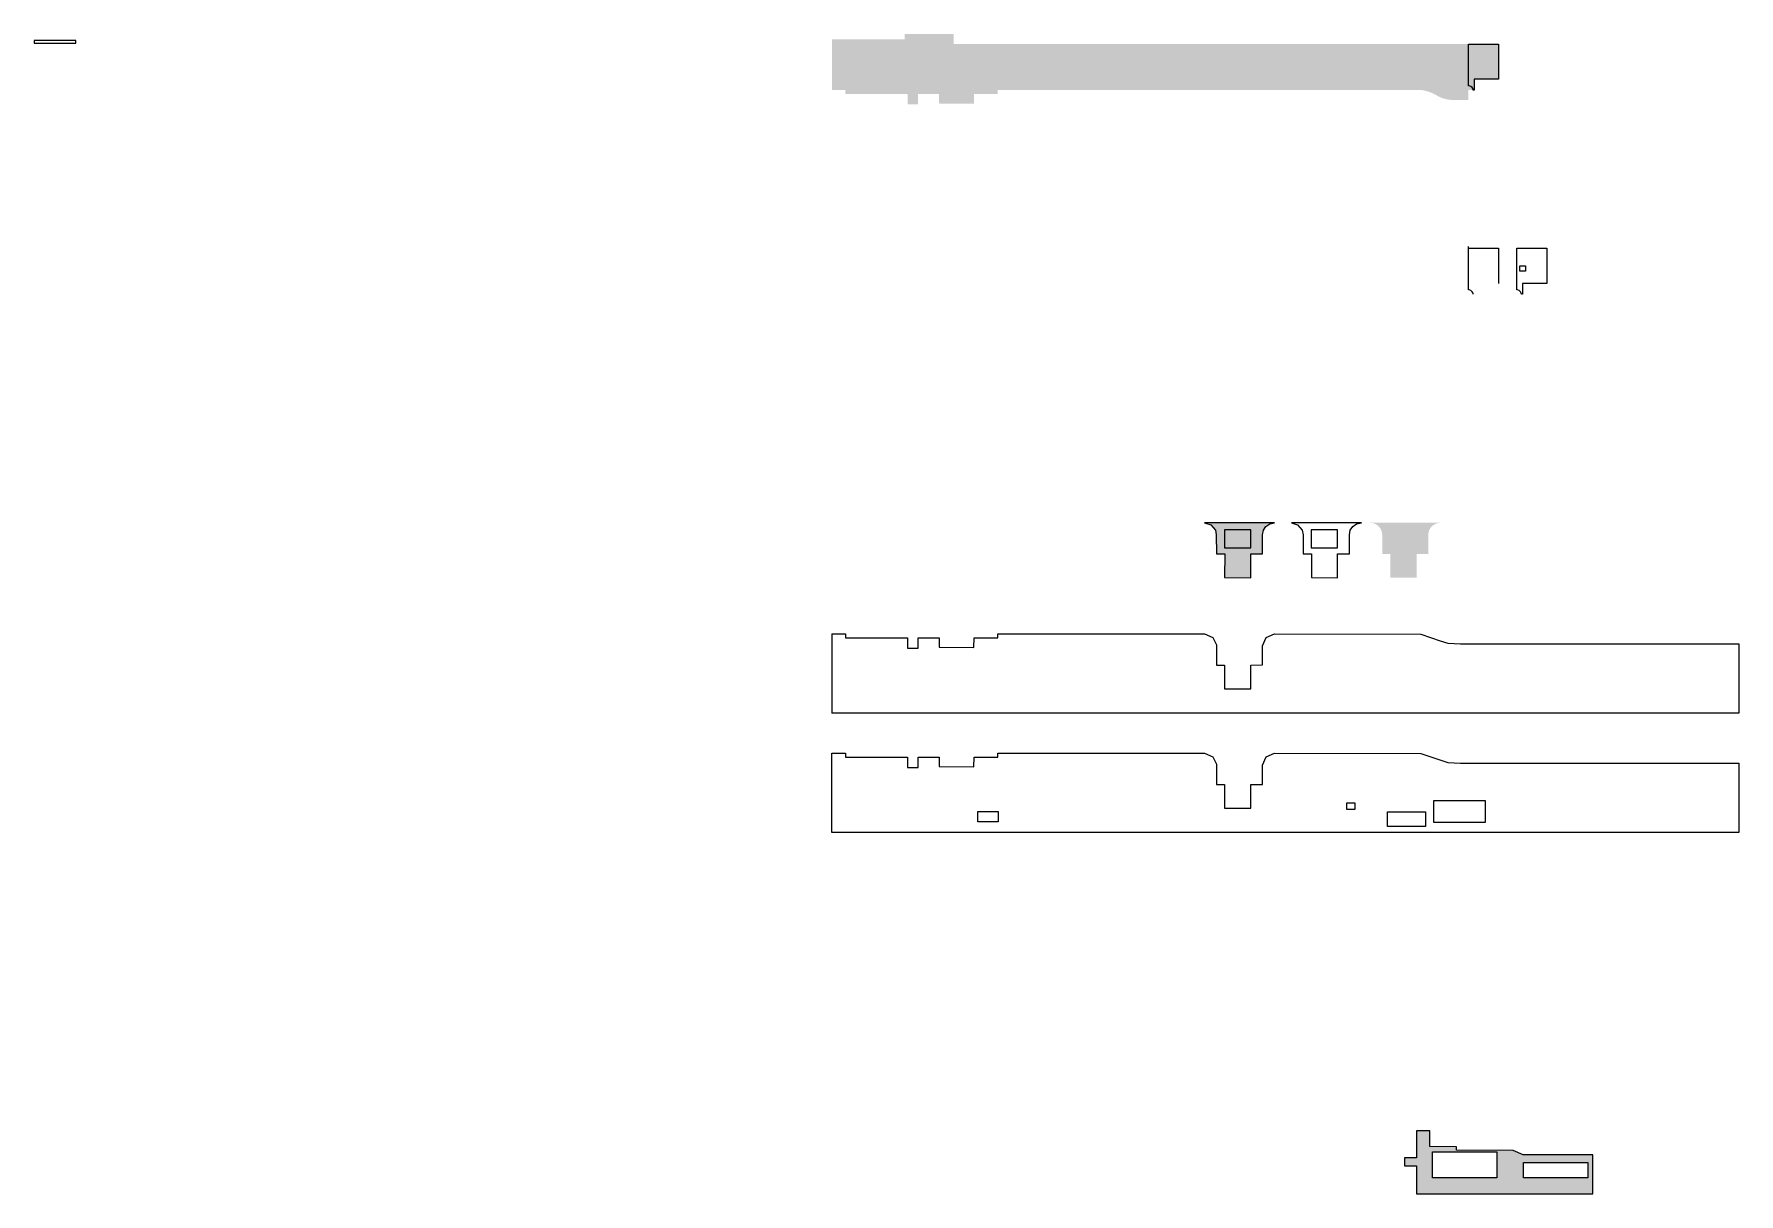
# Model space of a CAD drawing. Extents: x -5084 to 60888, y -31026 to 90549.
# Drawn here: x -5084 to 45945, y -31026 to 3669 of the extents above; entities that cross this region are included whole.
import ezdxf

# ---------------------------------------------------------------- set-up
doc = ezdxf.new("R2010")
doc.units = 0
doc.header["$MEASUREMENT"] = 0
doc.layers.get('0').update_dxf_attribs({"linetype": 'CONTINUOUS'})
for name, color, linetype in [('ALUMINUM SERVICES', 1, 'CONTINUOUS'), ('facilities maint', 51, 'CONTINUOUS'), ('MAINT', 131, 'CONTINUOUS')]:
    doc.layers.add(name, color=color, linetype=linetype)

msp = doc.modelspace()

# ---------------------------------------------------------------- hatches: boundary and pattern name
at = {"layer": 'ALUMINUM SERVICES'}
h = msp.add_hatch(color=256, dxfattribs=at)
h.dxf.hatch_style = 1
edge = h.paths.add_edge_path()
edge.add_arc((29947.04773423625, -11311.12747499322), 360.0018044901021, 6.252776074688882e-13, 89.99947146297518, ccw=False)
edge.add_line((30307.04953872635, -11311.12747499322), (30307.04953872635, -11880.20400956308))
edge.add_line((30307.04953872635, -11880.20400956308), (30552.24091820704, -11880.15077057005))
edge.add_line((30552.24091820704, -11880.15077057005), (30552.24091820704, -12592.21748614308))
edge.add_line((30552.24091820704, -12592.21748614308), (31334.83510995595, -12592.22109521979))
edge.add_line((31334.83510995595, -12592.22109521979), (31334.83510995595, -11879.98084401388))
edge.add_line((31334.83510995595, -11879.98084401388), (31687.04746691262, -11879.90436729901))
edge.add_line((31687.04746691262, -11879.90436729901), (31687.05008990228, -11311.13383863499))
edge.add_arc((32047.05023368636, -11311.13549884171), 360.0001437879156, 89.99973577067527, 179.9997357699997, ccw=False)
edge.add_line((32047.05189388884, -10951.13535505762), (29947.05105514896, -10951.12567051844))
h.paths.add_polyline_path([(31334.83510995594, -11159.39181291954), (30542.83233115755, -11159.39181291954), (30542.83233115755, -11699.38858790978), (31334.83510995593, -11699.38858790978)], flags=0)
h = msp.add_hatch(color=256, dxfattribs=at)
h.dxf.hatch_style = 1
edge = h.paths.add_edge_path()
edge.add_arc((34907.5675315296, -11311.12747499322), 360.0018044901021, 6.252776074688882e-13, 89.99947146297518, ccw=False)
edge.add_line((35267.5693360197, -11311.12747499322), (35267.5693360197, -11880.20400956308))
edge.add_line((35267.5693360197, -11880.20400956308), (35512.76071550039, -11880.15077057005))
edge.add_line((35512.76071550039, -11880.15077057005), (35512.76071550039, -12592.21748614308))
edge.add_line((35512.76071550039, -12592.21748614308), (36295.3549072493, -12592.22109521979))
edge.add_line((36295.3549072493, -12592.22109521979), (36295.3549072493, -11879.98084401388))
edge.add_line((36295.3549072493, -11879.98084401388), (36647.56726420597, -11879.90436729901))
edge.add_line((36647.56726420597, -11879.90436729901), (36647.56988719563, -11311.13383863499))
edge.add_arc((37007.57003097972, -11311.13549884171), 360.0001437879156, 89.99973577067527, 179.9997357699997, ccw=False)
edge.add_line((37007.57169118219, -10951.13535505762), (34907.57085244232, -10951.12567051844))
h.paths.add_polyline_path([(36295.35490724929, -11159.39181291954), (35503.3521284509, -11159.39181291954), (35503.3521284509, -11699.38858790978), (36295.35490724929, -11699.38858790978)], flags=0)
at = {"layer": 'facilities maint'}
h = msp.add_hatch(color=256, dxfattribs=at)
h.dxf.hatch_style = 1
h.paths.add_polyline_path([(41569.81756034005, -31025.51075587643), (41569.81756034005, -29860.96031403614), (39490.36196716112, -29860.96031403614), (39192.10204950685, -29730.98895020815), (37491.25640135066, -29720.83262135609), (37491.25640135066, -29613.28967265494), (36695.79756947298, -29610.65359019194), (36692.21822944441, -29138.50754954552), (36296.01047896681, -29141.67578261788), (36296.01047896681, -29949.07303715477), (35937.49173890095, -29949.07303715477), (35937.49173890095, -30184.42571720868), (36299.18085100868, -30184.42571720868), (36299.18085100868, -31025.51075587643)])
h.paths.add_polyline_path([(39500.34100309239, -30547.02303703663), (39500.34100309239, -30089.01411532153), (41420.34577009638, -30089.01411532153), (41420.34577009638, -30547.02303703663)], flags=16)
h.paths.add_polyline_path([(38696.33657798856, -30545.83500641984), (36776.34695754308, -30545.83500641984), (36776.34695754308, -29767.00152428934), (38696.33657798856, -29767.00152428934)], flags=16)
at = {"layer": 'MAINT'}
h = msp.add_hatch(color=256, dxfattribs=at)
h.dxf.hatch_style = 1
edge = h.paths.add_edge_path()
edge.add_line((21062.83765862999, 1880.707330777128), (21062.83843525356, 1568.708181056449))
edge.add_line((21062.83843525356, 1568.708181056449), (21374.83331930199, 1568.697632050687))
edge.add_line((21374.83331930199, 1568.697632050687), (21374.84088485874, 1880.707330777128))
edge.add_line((21374.84088485874, 1880.707330777128), (22006.56871330106, 1880.707330777128))
edge.add_line((22006.56871330106, 1880.707330777128), (22004.12329171639, 1593.339262726346))
edge.add_line((22004.12329171639, 1593.339262726346), (23048.08549297122, 1584.455437471002))
edge.add_line((23048.08549297122, 1584.455437471002), (23050.60651341482, 1880.707330777128))
edge.add_line((23050.60651341482, 1880.707330777128), (23762.81064014084, 1880.707330777128))
edge.add_line((23762.81064014084, 1880.707330777128), (23762.81064014084, 2000.692462973766))
edge.add_line((23762.81064014084, 2000.692462973766), (36374.84048133637, 2000.692462973766))
edge.add_arc((36291.29313205874, 819.154695031637), 1184.487930139006, 58.64893527888472, 85.95530816226159, ccw=False)
edge.add_arc((37370.8316565585, 2591.124079126464), 890.4286763896796, 238.6489352788848, 270.0000049792823)
edge.add_line((37370.83173394109, 1700.69540273679), (37850.82870350803, 1700.695444450866))
edge.add_line((37850.82870350803, 1700.695444450866), (37850.82870350803, 1994.685831625749))
edge.add_line((37850.82870350803, 1994.685831625749), (38018.80158311978, 1994.685831625749))
edge.add_line((38018.80158311978, 1994.685831625749), (38018.81143800489, 2318.690011592782))
edge.add_line((38018.81143800489, 2318.690011592782), (38750.8321117021, 2318.690841549393))
edge.add_line((38750.8321117021, 2318.690841549393), (38750.8321117021, 3368.681262118127))
edge.add_line((38750.8321117021, 3368.681262118127), (22442.80999933411, 3368.709940106648))
edge.add_line((22442.80999933411, 3368.709940106648), (22442.80999933411, 3668.709885571738))
edge.add_line((22442.80999933411, 3668.709885571738), (20971.80523538588, 3668.71287692463))
edge.add_line((20971.80523538588, 3668.71287692463), (20971.80523538588, 3513.688679512736))
edge.add_line((20971.80523538588, 3513.688679512736), (18796.20346640106, 3513.688679512736))
edge.add_line((18796.20346640106, 3513.688679512736), (18794.83140008254, 2000.714125347185))
edge.add_line((18794.83140008254, 2000.714125347185), (19199.64921178936, 2000.711349463752))
edge.add_line((19199.64921178936, 2000.711349463752), (19199.64921178936, 1880.707330777128))
edge.add_line((19199.64921178936, 1880.707330777128), (21062.83765862999, 1880.707330777128))

# ---------------------------------------------------------------- linework, layer by layer
for p, q in [((37850.83089815481, -2736.596602121921), (38750.8321117021, -2736.598184792358)), ((38750.8321117021, -2736.598184792358), (38750.83330216914, -3786.588605359742)), ((18794.83140008254, -14267.48560584779), (19199.64921178935, -14267.48838173122)), ((18794.83140008254, -14267.48560584779), (18794.83140008254, -16643.51985723372)), ((19199.64921178935, -14267.48838173122), (19199.64921178936, -14387.49240041785)), ((23762.81064014084, -14387.49240041789), (23762.81077209628, -14267.49339955628)), ((23762.81077209628, -14267.49339955628), (29947.05105562287, -14275.23469590726)), ((29947.05105562287, -14275.23469590726), (30201.60911178354, -14380.67747073691)), ((31792.49286473043, -14380.68480739074), (32047.05189389308, -14275.24438044644)), ((32047.05189389308, -14275.24438044644), (36426.59508099438, -14277.05014640406)), ((36426.59508099438, -14277.05014640406), (37003.36508316783, -14485.18721120965)), ((19199.64921178936, -14387.49240041785), (21062.83765861845, -14387.4877625973)), ((21062.83765861845, -14387.4877625973), (21062.83843525355, -14699.49155013852)), ((21062.83843525355, -14699.49155013852), (21374.83331937434, -14699.49911533604)), ((21374.83331937434, -14699.49911533604), (21374.83331937434, -14387.49240041785)), ((21374.83331937434, -14387.49240041785), (22006.56871330106, -14387.49240041785)), ((22006.56871330106, -14387.49240041785), (22004.12329171639, -14674.86046846863)), ((22004.12329171639, -14674.86046846863), (23048.08549297122, -14683.74429372396)), ((23048.08549297122, -14683.74429372396), (23050.60651341482, -14387.49240041785)), ((23050.60651341482, -14387.49240041785), (23762.81064014084, -14387.49240041789)), ((30201.60911178354, -14380.67747073691), (30305.71908656618, -14604.31307005055)), ((30305.71908656618, -14604.31307005055), (30307.04953872635, -15204.3130349519)), ((31687.04746691262, -15204.01339268783), (31687.05008990227, -14635.24286402382)), ((31687.05008990227, -14635.24286402382), (31792.49286473043, -14380.68480739074)), ((37003.36508316783, -14485.18721120965), (37235.06863789393, -14553.05627702846)), ((37235.06863789393, -14553.05627702846), (37610.83021872456, -14567.50430760115)), ((37610.83021872456, -14567.50430760115), (45945.41469817125, -14572.70852200904)), ((45945.41469817125, -14572.70852200904), (45945.41223828428, -16643.51985723372)), ((30307.04953872635, -15204.3130349519), (30552.24091820704, -15204.25979595887)), ((30552.24091820704, -15204.25979595887), (30552.24091820704, -15916.32651153192)), ((31334.83510995595, -15204.0898694027), (31687.04746691262, -15204.01339268783)), ((31334.83510995595, -15916.3301206086), (31334.83510995595, -15204.0898694027)), ((30552.24091820704, -15916.32651153192), (31334.83510995595, -15916.3301206086)), ((45945.41223828428, -16643.51985723372), (18794.83140008254, -16643.51985723372)), ((45945.41223828428, -16643.51985723372), (18794.83140008254, -16643.51985723372))]:
    msp.add_line(p, q)
for points in [[(-5084.428655748547, 3396.327856741467), (-3830.664200258325, 3396.327856741467), (-3830.664200258325, 3475.603821407916), (-5084.428655748547, 3475.603821407916)], [(38018.81143800489, 2318.690011592782), (38018.80158312488, 1994.685999309917), (37989.99820182697, 1994.685970556042), (37987.50504121406, 2019.60923780303), (37961.75146690023, 2069.042269380996), (37920.46432618564, 2102.542520498857), (37870.59225802019, 2120.926628597372), (37850.82870351244, 2120.677730384861), (37850.83089815481, 3368.682844788564), (38750.8321117021, 3368.681262118127), (38750.83330216914, 2318.690841550742)], [(39463.35579879377, -3786.589435317703), (39463.34594391377, -4110.593447600568), (39434.54256261586, -4110.593476354443), (39432.04940200294, -4085.670209107455), (39406.29582768911, -4036.237177529489), (39365.00868697453, -4002.736926411628), (39315.13661880908, -3984.352818313113), (39295.37306430133, -3984.601716525623), (39295.3752589437, -2736.596602121921), (40195.37647249099, -2736.598184792358), (40195.37766295803, -3786.588605359742)], [(39392.35127238433, -3267.351850557679), (39555.36529303654, -3267.351850557679), (39555.36529303654, -3426.594565260348), (39392.35127238433, -3426.594565260348)], [(29950.23959019018, -10948.97105298997), (30135.54773650278, -11011.50487770434), (30275.13068003696, -11170.24398017928), (30299.19650633808, -11314.55251919382), (30304.20817272062, -11879.61200890146), (30553.95378350983, -11877.39694711667), (30551.67098691681, -12590.8299396403), (31332.55371600943, -12593.32855752341), (31334.8362504153, -11879.97750526555), (31685.1193017464, -11881.09831824246), (31686.95446615873, -11307.56196267721), (31713.97341388575, -11169.94005436855), (31786.61402308225, -11058.02067117413), (31903.5273770233, -10978.96780440773), (32046.37248552288, -10951.23919011548)], [(30542.83233115754, -11699.38858790978), (31334.83510995594, -11699.38858790978), (31334.83510995594, -11159.39181291954), (30542.83233115754, -11159.39181291954)], [(32549.74282267893, -10948.97105298997), (32735.05096899153, -11011.50487770434), (32874.63391252572, -11170.24398017928), (32898.69973882684, -11314.55251919382), (32903.71140520938, -11879.61200890146), (33153.45701599859, -11877.39694711667), (33151.17421940557, -12590.8299396403), (33932.05694849818, -12593.32855752341), (33934.33948290406, -11879.97750526555), (34284.62253423516, -11881.09831824246), (34286.45769864749, -11307.56196267721), (34313.4766463745, -11169.94005436855), (34386.11725557101, -11058.02067117413), (34503.03060951206, -10978.96780440773), (34645.87571801164, -10951.23919011548)], [(33142.3355636463, -11699.38858790978), (33934.33834244469, -11699.38858790978), (33934.33834244469, -11159.39181291954), (33142.3355636463, -11159.39181291954)], [(18794.83140008254, -17837.64822221616), (19199.64921178935, -17837.64822221614), (19199.64951050845, -17957.65501678548), (21062.83765861845, -17957.65037896575), (21062.83843525355, -18269.6541665069), (21374.83331937434, -18269.6541665069), (21374.83331937434, -17957.65501678622), (22006.56871330106, -17957.65501678622), (22004.12329171639, -18245.023084837), (23048.08549297122, -18253.90691009237), (23050.60651341482, -17957.65501678622), (23762.81064013998, -17957.65579995283), (23762.96085300256, -17837.65620379264), (29947.05105562287, -17845.39731227563), (30201.60911178354, -17950.84008710529), (30305.71908656618, -18174.47568641893), (30307.04953872635, -18774.47565132027), (30552.24091820704, -18774.42241232725), (30552.24091820704, -19486.4891279003), (31334.83510995595, -19486.49273697698), (31334.68045952713, -18774.25251935069), (31687.04746655229, -18774.2541443558), (31687.05008990227, -18205.40548039219), (31792.49286473043, -17950.84742375912), (32047.05189389308, -17845.40699681482), (36426.59508099438, -17847.21276277243), (37235.06863789393, -18123.21889339683), (37610.83021872456, -18137.66692396952), (45945.41469817125, -18142.87113837741), (45945.41223828428, -20213.6824736021), (18794.83140008254, -20213.6824736021)], [(34207.83501552179, -19331.6956050687), (34447.84535846473, -19331.6956050687), (34447.84535846473, -19523.68496514608), (34207.83501552179, -19523.68496514608)], [(36810.80928107195, -19261.66987644436), (38353.52645020303, -19261.66987644436), (38353.52645020303, -19913.7699037959), (36810.80928107195, -19913.7699037959)], [(23162.12816514569, -19588.36826868879), (23768.32479270371, -19588.36826868879), (23768.32479270371, -19891.40403287326), (23162.12816514569, -19891.40403287326)], [(35426.80572662343, -19598.66739892262), (36559.69990503089, -19598.66739892262), (36559.69990503089, -20036.53097859601), (35426.80572662343, -20036.53097859601)], [(36296.01047896681, -29141.67578261788), (36296.01047896681, -29949.07303715477), (35937.49173890095, -29949.07303715477), (35937.49173890095, -30184.42571720868), (36299.18085100868, -30184.42571720868), (36299.18085100868, -31025.51075587643), (41569.81756034005, -31025.51075587643), (41569.81756034005, -29860.96031403614), (39490.36196716112, -29860.96031403614), (39192.10204950685, -29730.98895020815), (37491.25640135066, -29720.83262135609), (37491.25640135066, -29613.28967265494), (36695.79756947298, -29610.65359019194), (36692.21822944441, -29138.50754954552)], [(39500.34100309239, -30089.01411532153), (41420.34577009638, -30089.01411532153), (41420.34577009638, -30547.02303703663), (39500.34100309239, -30547.02303703663)]]:
    msp.add_lwpolyline(points, close=True)
msp.add_lwpolyline([(37987.94174722594, -4112.270793806529), (37987.50504121406, -4085.670209107455), (37961.75146690023, -4036.237177529489), (37920.46432618564, -4002.736926411628), (37870.59225802019, -3984.352818313113), (37850.82870395019, -3984.352783558502), (37850.82870395019, -2684.482839082717)])
msp.add_lwpolyline([(38696.33657798856, -30545.83500641984), (36776.34695754308, -30545.83500641984), (36776.34695754308, -29767.00152428934), (38696.33657798856, -29767.00152428934)], close=True, dxfattribs=at)

doc.saveas('drawing.dxf')
